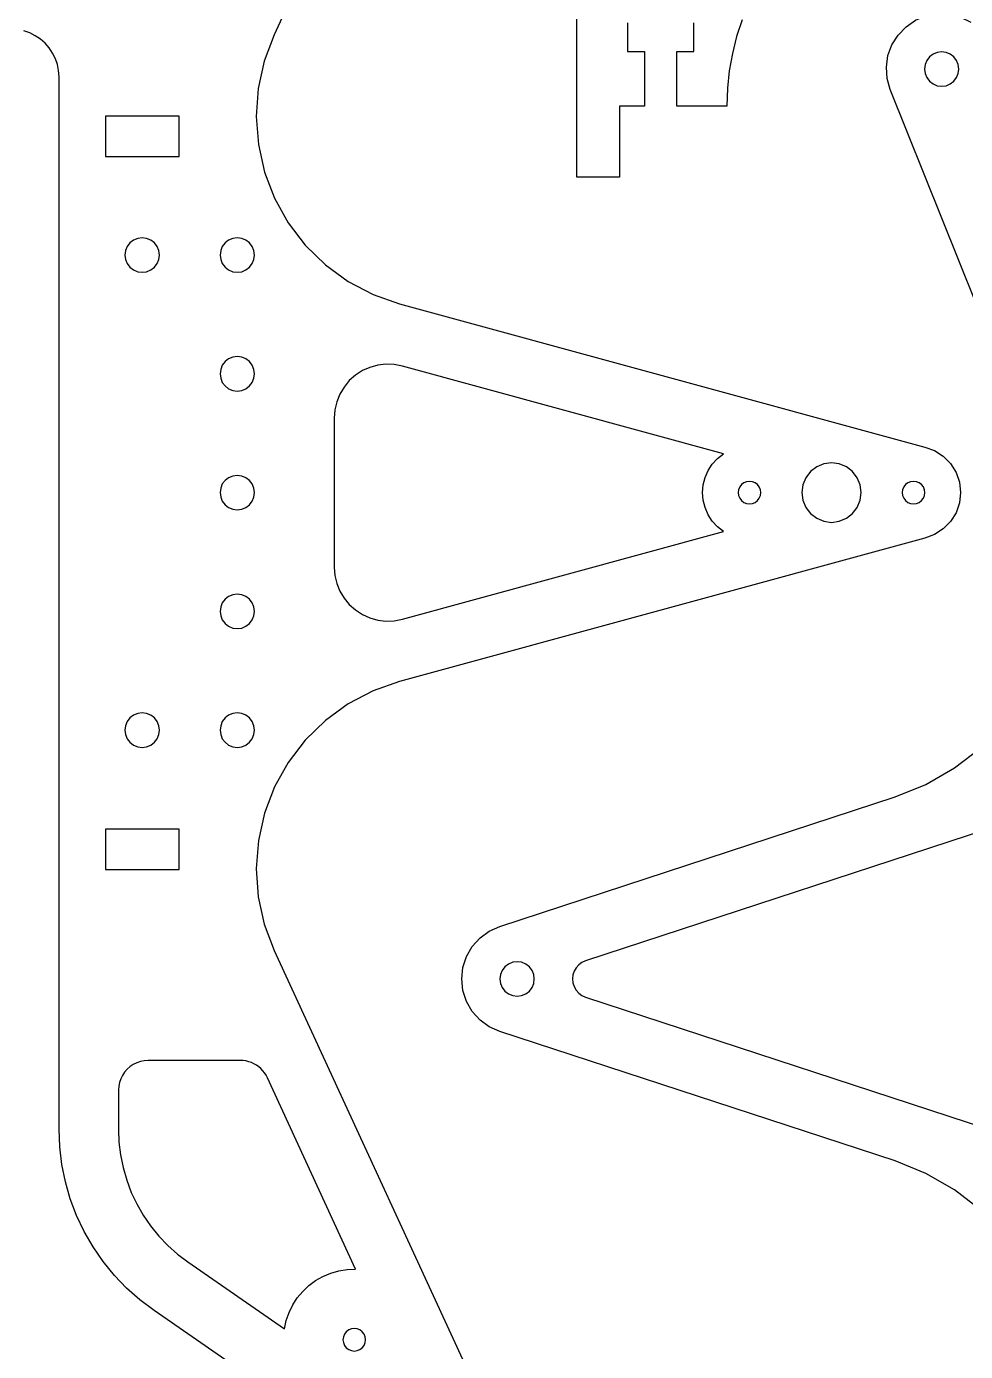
# Model space of a CAD drawing. Header units: inches. Extents: x -24.3 to 25.7, y -20.1 to 15.9.
# Drawn here: x -9.64 to -1.74, y -7.77 to 3.38 of the extents above; entities that cross this region are included whole.
import ezdxf

# ---------------------------------------------------------------- set-up
doc = ezdxf.new("R2010")
doc.units = ezdxf.units.IN
doc.header["$MEASUREMENT"] = 0
doc.layers.get('0').update_dxf_attribs({"linetype": 'CONTINUOUS'})

msp = doc.modelspace()

# ---------------------------------------------------------------- linework, layer by layer
at = {"color": 1}
for points in [[(-5.64, 7.473), (-7.556, 3.312), (-7.639, 3.09), (-7.69, 2.859), (-7.706, 2.623), (-7.689, 2.387), (-7.637, 2.156), (-7.553, 1.935), (-7.438, 1.728), (-7.294, 1.54), (-7.124, 1.375), (-6.933, 1.236), (-6.723, 1.126), (-6.5, 1.047), (-2.081, -0.159), (-1.999, -0.189), (-1.926, -0.237), (-1.865, -0.299), (-1.819, -0.373), (-1.791, -0.456), (-1.781, -0.543), (-1.791, -0.629), (-1.819, -0.712), (-1.865, -0.786), (-1.926, -0.848), (-1.999, -0.896), (-2.081, -0.926), (-6.5, -2.133), (-6.723, -2.211), (-6.933, -2.321), (-7.124, -2.46), (-7.294, -2.626), (-7.438, -2.814), (-7.553, -3.02), (-7.637, -3.241), (-7.689, -3.472), (-7.706, -3.708), (-7.69, -3.945), (-7.639, -4.176), (-7.556, -4.397), (-5.64, -8.558)], [(-4.583, 3.413), (-4.583, 3.172), (-4.439, 3.172), (-4.439, 2.712), (-4.649, 2.712), (-4.649, 2.112), (-5.009, 2.112), (-5.009, 7.362)], [(-1.069, -0.398), (-2.372, 2.85), (-2.399, 2.943), (-2.405, 3.04), (-2.392, 3.137), (-2.358, 3.228), (-2.307, 3.31), (-2.239, 3.38), (-2.159, 3.434), (-2.069, 3.471), (-1.973, 3.488), (-1.876, 3.485), (-1.781, 3.461), (-1.694, 3.419)], [(-3.618, 3.439), (-3.665, 3.298), (-3.701, 3.154), (-3.727, 3.008), (-3.743, 2.861), (-3.748, 2.712), (-4.169, 2.712), (-4.169, 3.172), (-4.025, 3.172), (-4.025, 3.413)], [(-6.227, -9.051), (-8.566, -7.43), (-8.685, -7.34), (-8.797, -7.241), (-8.9, -7.133), (-8.995, -7.017), (-9.079, -6.894), (-9.154, -6.764), (-9.218, -6.629), (-9.271, -6.489), (-9.312, -6.346), (-9.342, -6.199), (-9.36, -6.051), (-9.366, -5.902), (-9.366, 2.957), (-9.37, 3.01), (-9.38, 3.061), (-9.397, 3.11), (-9.42, 3.157), (-9.449, 3.201), (-9.483, 3.24), (-9.523, 3.275), (-9.566, 3.304), (-9.613, 3.327), (-9.663, 3.344)], [(-1.61, -6.583), (-1.831, -6.413), (-2.073, -6.274), (-2.331, -6.169), (-5.657, -5.08), (-5.746, -5.04), (-5.824, -4.983), (-5.889, -4.91), (-5.938, -4.826), (-5.968, -4.734), (-5.978, -4.637), (-5.968, -4.54), (-5.938, -4.448), (-5.889, -4.364), (-5.824, -4.292), (-5.746, -4.234), (-5.657, -4.195), (-2.331, -3.105), (-2.073, -3), (-1.831, -2.861), (-1.61, -2.691)]]:
    msp.add_lwpolyline(points, dxfattribs=at)
at = {"color": 3}
for points in [[(-1.8, 3.061), (-1.814, 3.096), (-1.837, 3.126), (-1.867, 3.149), (-1.902, 3.163), (-1.94, 3.168), (-1.977, 3.163), (-2.012, 3.149), (-2.042, 3.126), (-2.065, 3.096), (-2.08, 3.061), (-2.085, 3.023), (-2.08, 2.986), (-2.065, 2.951), (-2.042, 2.921), (-2.012, 2.898), (-1.977, 2.883), (-1.94, 2.878), (-1.902, 2.883), (-1.867, 2.898), (-1.837, 2.921), (-1.814, 2.951), (-1.8, 2.986), (-1.795, 3.023)], [(-8.976, 2.627), (-8.976, 2.287), (-8.356, 2.287), (-8.356, 2.627)], [(-8.526, 1.495), (-8.541, 1.53), (-8.564, 1.56), (-8.594, 1.583), (-8.629, 1.597), (-8.666, 1.602), (-8.704, 1.597), (-8.739, 1.583), (-8.769, 1.56), (-8.792, 1.53), (-8.806, 1.495), (-8.811, 1.457), (-8.806, 1.42), (-8.792, 1.385), (-8.769, 1.355), (-8.739, 1.332), (-8.704, 1.317), (-8.666, 1.312), (-8.629, 1.317), (-8.594, 1.332), (-8.564, 1.355), (-8.541, 1.385), (-8.526, 1.42), (-8.521, 1.457)], [(-7.726, 1.495), (-7.741, 1.53), (-7.764, 1.56), (-7.794, 1.583), (-7.829, 1.597), (-7.866, 1.602), (-7.904, 1.597), (-7.939, 1.583), (-7.969, 1.56), (-7.992, 1.53), (-8.006, 1.495), (-8.011, 1.457), (-8.006, 1.42), (-7.992, 1.385), (-7.969, 1.355), (-7.939, 1.332), (-7.904, 1.317), (-7.866, 1.312), (-7.829, 1.317), (-7.794, 1.332), (-7.764, 1.355), (-7.741, 1.385), (-7.726, 1.42), (-7.721, 1.457)], [(-7.726, 0.495), (-7.741, 0.53), (-7.764, 0.56), (-7.794, 0.583), (-7.829, 0.597), (-7.866, 0.602), (-7.904, 0.597), (-7.939, 0.583), (-7.969, 0.56), (-7.992, 0.53), (-8.006, 0.495), (-8.011, 0.457), (-8.006, 0.42), (-7.992, 0.385), (-7.969, 0.355), (-7.939, 0.332), (-7.904, 0.317), (-7.866, 0.312), (-7.829, 0.317), (-7.794, 0.332), (-7.764, 0.355), (-7.741, 0.385), (-7.726, 0.42), (-7.721, 0.457)], [(-3.93, -0.669), (-3.946, -0.607), (-3.951, -0.543), (-3.946, -0.478), (-3.93, -0.416), (-3.905, -0.357), (-3.87, -0.303), (-3.827, -0.255), (-3.776, -0.215), (-6.477, 0.523), (-6.546, 0.536), (-6.615, 0.538), (-6.684, 0.53), (-6.751, 0.512), (-6.814, 0.484), (-6.872, 0.446), (-6.924, 0.4), (-6.968, 0.346), (-7.003, 0.286), (-7.029, 0.222), (-7.045, 0.154), (-7.05, 0.085), (-7.05, -1.171), (-7.045, -1.24), (-7.029, -1.307), (-7.003, -1.372), (-6.968, -1.431), (-6.924, -1.485), (-6.872, -1.531), (-6.814, -1.569), (-6.751, -1.597), (-6.684, -1.616), (-6.615, -1.624), (-6.546, -1.621), (-6.477, -1.608), (-3.776, -0.871), (-3.827, -0.83), (-3.87, -0.783), (-3.905, -0.729)], [(-2.625, -0.478), (-2.65, -0.418), (-2.689, -0.366), (-2.741, -0.326), (-2.801, -0.301), (-2.866, -0.293), (-2.931, -0.301), (-2.991, -0.326), (-3.043, -0.366), (-3.083, -0.418), (-3.108, -0.478), (-3.116, -0.543), (-3.108, -0.607), (-3.083, -0.668), (-3.043, -0.719), (-2.991, -0.759), (-2.931, -0.784), (-2.866, -0.793), (-2.801, -0.784), (-2.741, -0.759), (-2.689, -0.719), (-2.65, -0.668), (-2.625, -0.607), (-2.616, -0.543)], [(-7.726, -0.505), (-7.741, -0.47), (-7.764, -0.44), (-7.794, -0.417), (-7.829, -0.403), (-7.866, -0.398), (-7.904, -0.403), (-7.939, -0.417), (-7.969, -0.44), (-7.992, -0.47), (-8.006, -0.505), (-8.011, -0.543), (-8.006, -0.58), (-7.992, -0.615), (-7.969, -0.645), (-7.939, -0.668), (-7.904, -0.683), (-7.866, -0.688), (-7.829, -0.683), (-7.794, -0.668), (-7.764, -0.645), (-7.741, -0.615), (-7.726, -0.58), (-7.721, -0.543)], [(-3.464, -0.518), (-3.474, -0.495), (-3.489, -0.475), (-3.509, -0.46), (-3.532, -0.451), (-3.556, -0.448), (-3.581, -0.451), (-3.604, -0.46), (-3.623, -0.475), (-3.638, -0.495), (-3.648, -0.518), (-3.651, -0.543), (-3.648, -0.567), (-3.638, -0.59), (-3.623, -0.61), (-3.604, -0.625), (-3.581, -0.634), (-3.556, -0.638), (-3.532, -0.634), (-3.509, -0.625), (-3.489, -0.61), (-3.474, -0.59), (-3.464, -0.567), (-3.461, -0.543)], [(-2.084, -0.518), (-2.094, -0.495), (-2.109, -0.475), (-2.129, -0.46), (-2.152, -0.451), (-2.176, -0.448), (-2.201, -0.451), (-2.224, -0.46), (-2.243, -0.475), (-2.258, -0.495), (-2.268, -0.518), (-2.271, -0.543), (-2.268, -0.567), (-2.258, -0.59), (-2.243, -0.61), (-2.224, -0.625), (-2.201, -0.634), (-2.176, -0.638), (-2.152, -0.634), (-2.129, -0.625), (-2.109, -0.61), (-2.094, -0.59), (-2.084, -0.567), (-2.081, -0.543)], [(-7.726, -1.505), (-7.741, -1.47), (-7.764, -1.44), (-7.794, -1.417), (-7.829, -1.403), (-7.866, -1.398), (-7.904, -1.403), (-7.939, -1.417), (-7.969, -1.44), (-7.992, -1.47), (-8.006, -1.505), (-8.011, -1.543), (-8.006, -1.58), (-7.992, -1.615), (-7.969, -1.645), (-7.939, -1.668), (-7.904, -1.683), (-7.866, -1.688), (-7.829, -1.683), (-7.794, -1.668), (-7.764, -1.645), (-7.741, -1.615), (-7.726, -1.58), (-7.721, -1.543)], [(-8.526, -2.505), (-8.541, -2.47), (-8.564, -2.44), (-8.594, -2.417), (-8.629, -2.403), (-8.666, -2.398), (-8.704, -2.403), (-8.739, -2.417), (-8.769, -2.44), (-8.792, -2.47), (-8.806, -2.505), (-8.811, -2.543), (-8.806, -2.58), (-8.792, -2.615), (-8.769, -2.645), (-8.739, -2.668), (-8.704, -2.683), (-8.666, -2.688), (-8.629, -2.683), (-8.594, -2.668), (-8.564, -2.645), (-8.541, -2.615), (-8.526, -2.58), (-8.521, -2.543)], [(-7.726, -2.505), (-7.741, -2.47), (-7.764, -2.44), (-7.794, -2.417), (-7.829, -2.403), (-7.866, -2.398), (-7.904, -2.403), (-7.939, -2.417), (-7.969, -2.44), (-7.992, -2.47), (-8.006, -2.505), (-8.011, -2.543), (-8.006, -2.58), (-7.992, -2.615), (-7.969, -2.645), (-7.939, -2.668), (-7.904, -2.683), (-7.866, -2.688), (-7.829, -2.683), (-7.794, -2.668), (-7.764, -2.645), (-7.741, -2.615), (-7.726, -2.58), (-7.721, -2.543)], [(-8.976, -3.716), (-8.356, -3.716), (-8.356, -3.376), (-8.976, -3.376)], [(-5.372, -4.6), (-5.386, -4.565), (-5.409, -4.535), (-5.439, -4.512), (-5.474, -4.497), (-5.512, -4.492), (-5.549, -4.497), (-5.584, -4.512), (-5.614, -4.535), (-5.638, -4.565), (-5.652, -4.6), (-5.657, -4.637), (-5.652, -4.675), (-5.638, -4.71), (-5.614, -4.74), (-5.584, -4.763), (-5.549, -4.777), (-5.512, -4.782), (-5.474, -4.777), (-5.439, -4.763), (-5.409, -4.74), (-5.386, -4.71), (-5.372, -4.675), (-5.367, -4.637)], [(-8.649, -5.326), (-8.681, -5.332), (-8.712, -5.343), (-8.741, -5.357), (-8.768, -5.375), (-8.793, -5.397), (-8.814, -5.422), (-8.833, -5.449), (-8.847, -5.478), (-8.858, -5.509), (-8.864, -5.541), (-8.866, -5.574), (-8.866, -5.902), (-8.862, -6.011), (-8.849, -6.119), (-8.827, -6.226), (-8.796, -6.331), (-8.758, -6.434), (-8.711, -6.532), (-8.657, -6.627), (-8.595, -6.717), (-8.526, -6.802), (-8.45, -6.881), (-8.368, -6.953), (-8.281, -7.019), (-7.469, -7.582), (-7.454, -7.512), (-7.431, -7.445), (-7.4, -7.382), (-7.361, -7.322), (-7.316, -7.268), (-7.264, -7.219), (-7.207, -7.176), (-7.146, -7.141), (-7.08, -7.114), (-7.012, -7.094), (-6.942, -7.083), (-6.871, -7.08), (-7.613, -5.469), (-7.624, -5.448), (-7.637, -5.428), (-7.651, -5.41), (-7.668, -5.392), (-7.686, -5.377), (-7.705, -5.363), (-7.726, -5.351), (-7.747, -5.342), (-7.77, -5.334), (-7.793, -5.328), (-7.816, -5.325), (-7.84, -5.324), (-8.616, -5.324)], [(-6.79, -7.65), (-6.799, -7.627), (-6.815, -7.607), (-6.834, -7.592), (-6.857, -7.583), (-6.882, -7.58), (-6.906, -7.583), (-6.929, -7.592), (-6.949, -7.607), (-6.964, -7.627), (-6.973, -7.65), (-6.977, -7.675), (-6.973, -7.699), (-6.964, -7.722), (-6.949, -7.742), (-6.929, -7.757), (-6.906, -7.766), (-6.882, -7.77), (-6.857, -7.766), (-6.834, -7.757), (-6.815, -7.742), (-6.799, -7.722), (-6.79, -7.699), (-6.787, -7.675)]]:
    msp.add_lwpolyline(points, close=True, dxfattribs=at)
msp.add_lwpolyline([(-1.236, -3.272), (-4.936, -4.484), (-4.966, -4.498), (-4.993, -4.518), (-5.016, -4.543), (-5.032, -4.572), (-5.043, -4.604), (-5.046, -4.637), (-5.043, -4.67), (-5.032, -4.702), (-5.016, -4.731), (-4.993, -4.756), (-4.966, -4.776), (-4.936, -4.79), (-1.236, -6.002)], dxfattribs=at)

doc.saveas('drawing.dxf')
